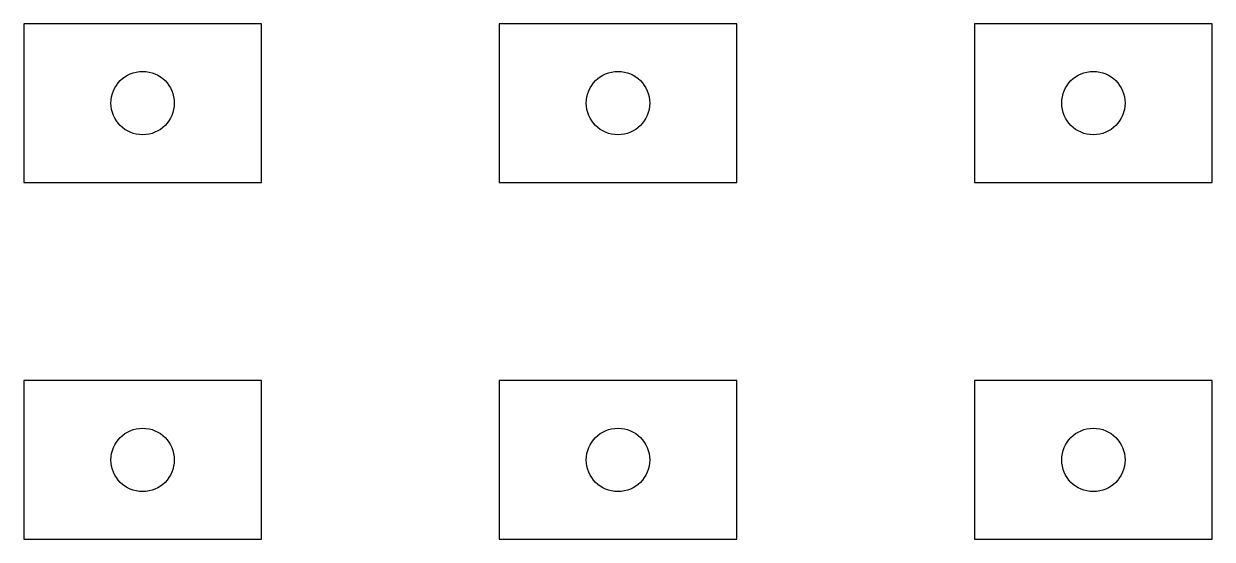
# Model space of a CAD drawing. Header units: millimetres. Extents: x 0 to 150, y 0 to 65.
import ezdxf

# ---------------------------------------------------------------- set-up
doc = ezdxf.new("R2010")
doc.units = ezdxf.units.MM
doc.layers.add('HOLE', color=1, linetype='CONTINUOUS')
doc.layers.add('OUTLINE', color=7, linetype='CONTINUOUS')

msp = doc.modelspace()

# ---------------------------------------------------------------- linework, layer by layer
at = {"layer": 'HOLE'}
for centre in [(15, 55), (75, 55), (135, 55), (15, 10), (75, 10), (135, 10)]:
    msp.add_circle(centre, 4, dxfattribs=at)
at = {"layer": 'OUTLINE'}
for points in [[(0, 45), (30, 45), (30, 65), (0, 65)], [(60, 45), (90, 45), (90, 65), (60, 65)], [(120, 45), (150, 45), (150, 65), (120, 65)], [(0, 0), (30, 0), (30, 20), (0, 20)], [(60, 0), (90, 0), (90, 20), (60, 20)], [(120, 0), (150, 0), (150, 20), (120, 20)]]:
    msp.add_lwpolyline(points, close=True, dxfattribs=at)

doc.saveas('drawing.dxf')
